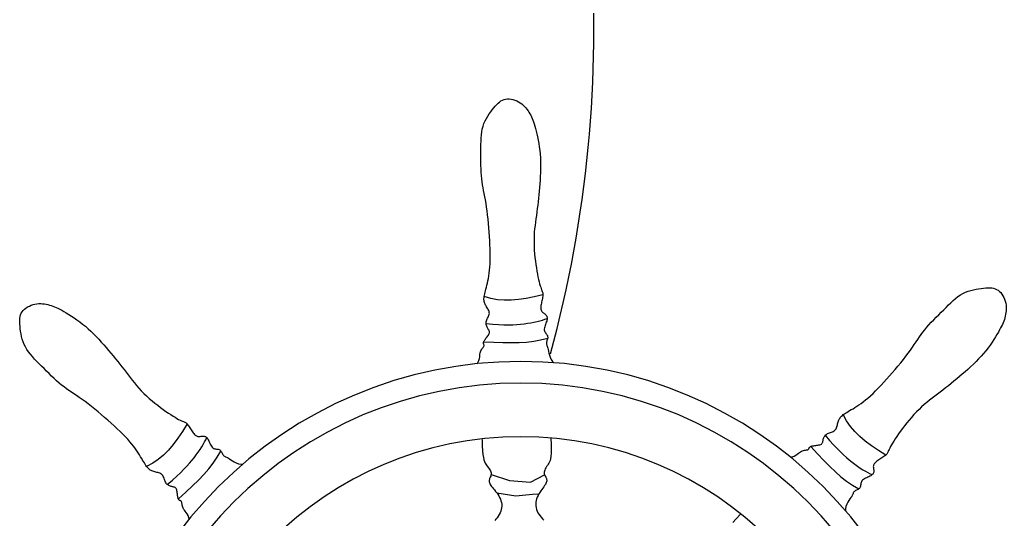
# Model space of a CAD drawing. Header units: millimetres. Extents: x -37 to 8970, y -2 to 4773.
# Drawn here: x 8467.1 to 8637.1, y 907.8 to 994 of the extents above; entities that cross this region are included whole.
import ezdxf

# ---------------------------------------------------------------- set-up
doc = ezdxf.new("R2010")
doc.units = ezdxf.units.MM

msp = doc.modelspace()

# ---------------------------------------------------------------- linework, layer by layer
at = {"color": 18, "true_color": 0x000000}
for p, q in [((8549.08, 979.04), (8549.32, 979.31)), ((8549.32, 979.31), (8549.56, 979.55)), ((8549.56, 979.55), (8549.81, 979.76)), ((8549.81, 979.76), (8550.05, 979.94)), ((8550.05, 979.94), (8550.31, 980.09)), ((8550.31, 980.09), (8550.58, 980.2)), ((8550.58, 980.2), (8550.86, 980.27)), ((8550.86, 980.27), (8551.16, 980.3)), ((8551.16, 980.3), (8551.47, 980.3)), ((8551.47, 980.3), (8551.79, 980.26)), ((8551.79, 980.26), (8552.12, 980.19)), ((8552.12, 980.19), (8552.44, 980.09)), ((8552.44, 980.09), (8552.76, 979.96)), ((8552.76, 979.96), (8553.07, 979.81)), ((8553.07, 979.81), (8553.36, 979.63)), ((8553.36, 979.63), (8553.63, 979.44)), ((8553.63, 979.44), (8553.89, 979.23)), ((8553.89, 979.23), (8554.12, 979)), ((8547.78, 977.34), (8548.04, 977.72)), ((8548.04, 977.72), (8548.3, 978.09)), ((8548.3, 978.09), (8548.56, 978.43)), ((8548.56, 978.43), (8548.82, 978.75)), ((8548.82, 978.75), (8549.08, 979.04)), ((8554.12, 979), (8554.33, 978.76)), ((8554.33, 978.76), (8554.53, 978.52)), ((8554.53, 978.52), (8554.72, 978.26)), ((8554.72, 978.26), (8554.88, 978)), ((8554.88, 978), (8555.04, 977.74)), ((8555.04, 977.74), (8555.18, 977.48)), ((8555.18, 977.48), (8555.31, 977.21)), ((8546.97, 975.59), (8547.13, 976.05)), ((8547.13, 976.05), (8547.32, 976.5)), ((8547.32, 976.5), (8547.54, 976.93)), ((8547.54, 976.93), (8547.78, 977.34)), ((8555.31, 977.21), (8555.43, 976.93)), ((8555.43, 976.93), (8555.54, 976.64)), ((8555.54, 976.64), (8555.65, 976.32)), ((8555.65, 976.32), (8555.76, 975.98)), ((8555.76, 975.98), (8555.87, 975.61)), ((8546.64, 973.54), (8546.68, 974.08)), ((8546.68, 974.08), (8546.75, 974.6)), ((8546.75, 974.6), (8546.84, 975.1)), ((8546.84, 975.1), (8546.97, 975.59)), ((8555.87, 975.61), (8555.99, 975.2)), ((8555.99, 975.2), (8556.11, 974.75)), ((8556.11, 974.75), (8556.23, 974.26)), ((8556.23, 974.26), (8556.34, 973.74)), ((8546.6, 971.85), (8546.61, 972.43)), ((8546.61, 972.43), (8546.62, 972.99)), ((8546.62, 972.99), (8546.64, 973.54)), ((8556.34, 973.74), (8556.46, 973.19)), ((8556.46, 973.19), (8556.56, 972.62)), ((8556.56, 972.62), (8556.66, 972.02)), ((8546.6, 971.26), (8546.6, 971.85)), ((8546.6, 970.66), (8546.6, 971.26)), ((8546.6, 970.05), (8546.6, 970.66)), ((8556.66, 972.02), (8556.74, 971.41)), ((8556.74, 971.41), (8556.8, 970.78)), ((8556.8, 970.78), (8556.84, 970.15)), ((8546.6, 969.44), (8546.6, 970.05)), ((8546.61, 968.84), (8546.6, 969.44)), ((8556.84, 970.15), (8556.87, 969.51)), ((8556.87, 969.51), (8556.87, 968.87)), ((8556.87, 968.87), (8556.87, 968.23)), ((8546.62, 968.24), (8546.61, 968.84)), ((8546.65, 967.65), (8546.62, 968.24)), ((8546.68, 967.08), (8546.65, 967.65)), ((8556.85, 967.58), (8556.82, 966.94)), ((8556.87, 968.23), (8556.85, 967.58)), ((8546.73, 966.53), (8546.68, 967.08)), ((8546.8, 966), (8546.73, 966.53)), ((8546.88, 965.49), (8546.8, 966)), ((8546.97, 964.98), (8546.88, 965.49)), ((8556.73, 965.66), (8556.68, 965.03)), ((8556.78, 966.29), (8556.73, 965.66)), ((8556.82, 966.94), (8556.78, 966.29)), ((8547.07, 964.48), (8546.97, 964.98)), ((8547.17, 963.96), (8547.07, 964.48)), ((8547.28, 963.43), (8547.17, 963.96)), ((8556.58, 963.78), (8556.51, 963.17)), ((8556.63, 964.4), (8556.58, 963.78)), ((8556.68, 965.03), (8556.63, 964.4)), ((8547.38, 962.87), (8547.28, 963.43)), ((8547.49, 962.28), (8547.38, 962.87)), ((8547.58, 961.65), (8547.49, 962.28)), ((8556.45, 962.57), (8556.38, 961.97)), ((8556.51, 963.17), (8556.45, 962.57)), ((8547.67, 960.98), (8547.58, 961.65)), ((8547.76, 960.28), (8547.67, 960.98)), ((8556.23, 960.8), (8556.15, 960.22)), ((8556.31, 961.38), (8556.23, 960.8)), ((8556.38, 961.97), (8556.31, 961.38)), ((8547.83, 959.56), (8547.76, 960.28)), ((8547.9, 958.82), (8547.83, 959.56)), ((8547.97, 958.07), (8547.9, 958.82)), ((8555.99, 959.07), (8555.92, 958.49)), ((8556.07, 959.64), (8555.99, 959.07)), ((8556.15, 960.22), (8556.07, 959.64)), ((8548.03, 957.32), (8547.97, 958.07)), ((8548.08, 956.58), (8548.03, 957.32)), ((8555.8, 957.32), (8555.77, 956.73)), ((8555.86, 957.91), (8555.8, 957.32)), ((8555.92, 958.49), (8555.86, 957.91)), ((8548.12, 955.85), (8548.08, 956.58)), ((8548.16, 955.13), (8548.12, 955.85)), ((8555.77, 956.73), (8555.75, 956.12)), ((8555.75, 956.12), (8555.75, 955.49)), ((8555.75, 955.49), (8555.77, 954.86)), ((8548.18, 954.43), (8548.16, 955.13)), ((8548.2, 953.75), (8548.18, 954.43)), ((8548.21, 953.09), (8548.2, 953.75)), ((8555.77, 954.86), (8555.8, 954.22)), ((8555.8, 954.22), (8555.85, 953.58)), ((8555.85, 953.58), (8555.91, 952.95)), ((8548.15, 951.29), (8548.18, 951.86)), ((8548.18, 951.86), (8548.2, 952.46)), ((8548.2, 952.46), (8548.21, 953.09)), ((8555.91, 952.95), (8555.99, 952.33)), ((8555.99, 952.33), (8556.07, 951.73)), ((8547.96, 949.77), (8548.04, 950.24)), ((8548.04, 950.24), (8548.1, 950.75)), ((8548.1, 950.75), (8548.15, 951.29)), ((8556.07, 951.73), (8556.15, 951.16)), ((8556.15, 951.16), (8556.25, 950.61)), ((8556.25, 950.61), (8556.34, 950.1)), ((8547.62, 948.16), (8547.71, 948.52)), ((8547.71, 948.52), (8547.8, 948.91)), ((8547.8, 948.91), (8547.88, 949.32)), ((8547.88, 949.32), (8547.96, 949.77)), ((8556.34, 950.1), (8556.43, 949.62)), ((8556.43, 949.62), (8556.53, 949.18)), ((8556.53, 949.18), (8556.63, 948.77)), ((8556.63, 948.77), (8556.72, 948.41)), ((8547.26, 946.69), (8547.31, 946.95)), ((8547.31, 946.95), (8547.38, 947.22)), ((8547.38, 947.22), (8547.46, 947.51)), ((8547.46, 947.51), (8547.54, 947.82)), ((8547.54, 947.82), (8547.62, 948.16)), ((8556.72, 948.41), (8556.81, 948.09)), ((8556.81, 948.09), (8556.9, 947.82)), ((8556.9, 947.82), (8556.98, 947.59)), ((8556.98, 947.59), (8557.05, 947.4)), ((8557.05, 947.4), (8557.12, 947.24)), ((8557.12, 947.24), (8557.18, 947.1)), ((8557.18, 947.1), (8557.22, 946.97)), ((8557.22, 946.97), (8557.26, 946.85)), ((8557.26, 946.85), (8557.28, 946.72)), ((8629.64, 946.74), (8630.09, 946.96)), ((8630.09, 946.96), (8630.54, 947.14)), ((8630.54, 947.14), (8631, 947.28)), ((8631, 947.28), (8631.46, 947.4)), ((8631.46, 947.4), (8631.91, 947.5)), ((8631.91, 947.5), (8632.35, 947.57)), ((8632.35, 947.57), (8632.78, 947.62)), ((8632.78, 947.62), (8633.19, 947.66)), ((8633.19, 947.66), (8633.58, 947.69)), ((8633.58, 947.69), (8633.94, 947.71)), ((8633.94, 947.71), (8634.28, 947.71)), ((8634.28, 947.71), (8634.6, 947.69)), ((8634.6, 947.69), (8634.91, 947.64)), ((8634.91, 947.64), (8635.19, 947.56)), ((8635.19, 947.56), (8635.45, 947.45)), ((8635.45, 947.45), (8635.7, 947.3)), ((8635.7, 947.3), (8635.94, 947.11)), ((8635.94, 947.11), (8636.16, 946.89)), ((8636.16, 946.89), (8636.36, 946.63)), ((8547.13, 945.85), (8547.14, 946.04)), ((8547.13, 945.67), (8547.13, 945.85)), ((8547.15, 945.51), (8547.13, 945.67)), ((8547.14, 946.04), (8547.17, 946.24)), ((8547.18, 945.35), (8547.15, 945.51)), ((8547.17, 946.24), (8547.21, 946.46)), ((8547.22, 945.19), (8547.18, 945.35)), ((8547.21, 946.46), (8547.26, 946.69)), ((8547.27, 945.04), (8547.22, 945.19)), ((8557.01, 945.05), (8556.97, 944.86)), ((8557.05, 945.25), (8557.01, 945.05)), ((8557.1, 945.46), (8557.05, 945.25)), ((8557.15, 945.67), (8557.1, 945.46)), ((8557.19, 945.87), (8557.15, 945.67)), ((8557.23, 946.07), (8557.19, 945.87)), ((8557.26, 946.26), (8557.23, 946.07)), ((8557.28, 946.43), (8557.26, 946.26)), ((8557.28, 946.72), (8557.29, 946.59)), ((8557.29, 946.59), (8557.28, 946.43)), ((8627.15, 944.76), (8627.56, 945.15)), ((8627.56, 945.15), (8627.97, 945.53)), ((8627.97, 945.53), (8628.37, 945.87)), ((8628.37, 945.87), (8628.79, 946.2)), ((8628.79, 946.2), (8629.21, 946.49)), ((8629.21, 946.49), (8629.64, 946.74)), ((8636.36, 946.63), (8636.54, 946.35)), ((8636.54, 946.35), (8636.7, 946.05)), ((8636.7, 946.05), (8636.83, 945.74)), ((8636.83, 945.74), (8636.94, 945.41)), ((8636.94, 945.41), (8637.02, 945.08)), ((8637.02, 945.08), (8637.08, 944.75)), ((8467.4, 943.34), (8467.55, 943.59)), ((8467.55, 943.59), (8467.74, 943.82)), ((8467.74, 943.82), (8467.96, 944.04)), ((8467.96, 944.04), (8468.22, 944.24)), ((8468.22, 944.24), (8468.5, 944.42)), ((8468.5, 944.42), (8468.8, 944.58)), ((8468.8, 944.58), (8469.12, 944.71)), ((8469.12, 944.71), (8469.44, 944.82)), ((8469.44, 944.82), (8469.77, 944.9)), ((8469.77, 944.9), (8470.1, 944.96)), ((8470.1, 944.96), (8470.43, 944.99)), ((8470.43, 944.99), (8470.75, 945)), ((8470.75, 945), (8471.07, 944.98)), ((8471.07, 944.98), (8471.39, 944.95)), ((8471.39, 944.95), (8471.7, 944.89)), ((8471.7, 944.89), (8472, 944.83)), ((8472, 944.83), (8472.29, 944.75)), ((8472.29, 944.75), (8472.58, 944.67)), ((8472.58, 944.67), (8472.86, 944.57)), ((8472.86, 944.57), (8473.14, 944.46)), ((8473.14, 944.46), (8473.43, 944.33)), ((8473.43, 944.33), (8473.73, 944.19)), ((8473.73, 944.19), (8474.05, 944.02)), ((8474.05, 944.02), (8474.39, 943.84)), ((8474.39, 943.84), (8474.76, 943.63)), ((8474.76, 943.63), (8475.16, 943.39)), ((8475.16, 943.39), (8475.59, 943.13)), ((8547.34, 944.89), (8547.27, 945.04)), ((8547.41, 944.74), (8547.34, 944.89)), ((8547.5, 944.59), (8547.41, 944.74)), ((8547.59, 944.44), (8547.5, 944.59)), ((8547.69, 944.28), (8547.59, 944.44)), ((8547.78, 944.12), (8547.69, 944.28)), ((8547.87, 943.96), (8547.78, 944.12)), ((8547.95, 943.8), (8547.87, 943.96)), ((8548.01, 943.63), (8547.95, 943.8)), ((8548.04, 943.47), (8548.01, 943.63)), ((8548.06, 943.31), (8548.04, 943.47)), ((8556.92, 944.49), (8556.9, 944.32)), ((8556.9, 944.32), (8556.91, 944.17)), ((8556.91, 944.17), (8556.92, 944.02)), ((8556.94, 944.67), (8556.92, 944.49)), ((8556.92, 944.02), (8556.96, 943.89)), ((8556.97, 944.86), (8556.94, 944.67)), ((8556.96, 943.89), (8557.01, 943.76)), ((8557.01, 943.76), (8557.08, 943.66)), ((8557.08, 943.66), (8557.17, 943.56)), ((8557.17, 943.56), (8557.27, 943.47)), ((8557.27, 943.47), (8557.38, 943.38)), ((8557.38, 943.38), (8557.49, 943.3)), ((8625.47, 943.09), (8625.9, 943.51)), ((8625.9, 943.51), (8626.33, 943.94)), ((8626.33, 943.94), (8626.74, 944.35)), ((8626.74, 944.35), (8627.15, 944.76)), ((8637.06, 943.46), (8637.01, 943.15)), ((8637.1, 943.78), (8637.06, 943.46)), ((8637.08, 944.75), (8637.11, 944.42)), ((8637.11, 944.1), (8637.1, 943.78)), ((8637.11, 944.42), (8637.11, 944.1)), ((8467.14, 942.16), (8467.16, 942.48)), ((8467.14, 941.82), (8467.14, 942.16)), ((8467.16, 941.46), (8467.14, 941.82)), ((8467.16, 942.48), (8467.21, 942.79)), ((8467.21, 942.79), (8467.29, 943.07)), ((8467.29, 943.07), (8467.4, 943.34)), ((8475.59, 943.13), (8476.05, 942.85)), ((8476.05, 942.85), (8476.51, 942.54)), ((8476.51, 942.54), (8477, 942.21)), ((8477, 942.21), (8477.48, 941.85)), ((8477.48, 941.85), (8477.97, 941.48)), ((8547.5, 941.7), (8547.52, 941.86)), ((8547.5, 941.54), (8547.5, 941.7)), ((8547.52, 941.86), (8547.55, 942.02)), ((8547.55, 942.02), (8547.61, 942.19)), ((8547.61, 942.19), (8547.68, 942.35)), ((8547.68, 942.35), (8547.76, 942.51)), ((8547.76, 942.51), (8547.85, 942.67)), ((8547.85, 942.67), (8547.92, 942.83)), ((8547.92, 942.83), (8547.99, 942.99)), ((8547.99, 942.99), (8548.03, 943.15)), ((8548.03, 943.15), (8548.06, 943.31)), ((8557.49, 943.3), (8557.6, 943.21)), ((8557.6, 943.21), (8557.7, 943.13)), ((8557.7, 943.13), (8557.79, 943.04)), ((8557.79, 943.04), (8557.87, 942.94)), ((8557.87, 941.79), (8557.8, 941.6)), ((8557.87, 942.94), (8557.93, 942.83)), ((8557.93, 941.98), (8557.87, 941.79)), ((8557.93, 942.83), (8557.97, 942.72)), ((8557.98, 942.15), (8557.93, 941.98)), ((8557.97, 942.72), (8558, 942.59)), ((8558, 942.31), (8557.98, 942.15)), ((8558, 942.59), (8558.01, 942.45)), ((8558.01, 942.45), (8558, 942.31)), ((8623.8, 941.36), (8624.2, 941.79)), ((8624.2, 941.79), (8624.62, 942.22)), ((8624.62, 942.22), (8625.04, 942.65)), ((8625.04, 942.65), (8625.47, 943.09)), ((8636.58, 941.71), (8636.45, 941.42)), ((8636.69, 941.99), (8636.58, 941.71)), ((8636.79, 942.27), (8636.69, 941.99)), ((8636.87, 942.56), (8636.79, 942.27)), ((8636.95, 942.85), (8636.87, 942.56)), ((8637.01, 943.15), (8636.95, 942.85)), ((8467.19, 941.07), (8467.16, 941.46)), ((8467.23, 940.66), (8467.19, 941.07)), ((8467.28, 940.23), (8467.23, 940.66)), ((8467.36, 939.79), (8467.28, 940.23)), ((8477.97, 941.48), (8478.46, 941.08)), ((8478.46, 941.08), (8478.94, 940.66)), ((8478.94, 940.66), (8479.4, 940.23)), ((8479.4, 940.23), (8479.86, 939.78)), ((8547.52, 941.38), (8547.5, 941.54)), ((8547.55, 941.23), (8547.52, 941.38)), ((8547.6, 941.08), (8547.55, 941.23)), ((8547.66, 940.95), (8547.6, 941.08)), ((8547.72, 940.82), (8547.66, 940.95)), ((8547.79, 940.71), (8547.72, 940.82)), ((8547.86, 940.6), (8547.79, 940.71)), ((8547.93, 940.5), (8547.86, 940.6)), ((8548, 940.4), (8547.93, 940.5)), ((8548.05, 940.31), (8548, 940.4)), ((8548.04, 939.86), (8548.08, 939.98)), ((8548.08, 940.2), (8548.05, 940.31)), ((8548.1, 940.1), (8548.08, 940.2)), ((8548.08, 939.98), (8548.1, 940.1)), ((8557.54, 940.8), (8557.51, 940.61)), ((8557.51, 940.61), (8557.51, 940.44)), ((8557.51, 940.44), (8557.55, 940.28)), ((8557.59, 941), (8557.54, 940.8)), ((8557.55, 940.28), (8557.62, 940.13)), ((8557.65, 941.2), (8557.59, 941)), ((8557.62, 940.13), (8557.7, 939.99)), ((8557.72, 941.4), (8557.65, 941.2)), ((8557.7, 939.99), (8557.8, 939.86)), ((8557.8, 941.6), (8557.72, 941.4)), ((8622.44, 939.66), (8622.74, 940.08)), ((8622.74, 940.08), (8623.07, 940.5)), ((8623.07, 940.5), (8623.42, 940.93)), ((8623.42, 940.93), (8623.8, 941.36)), ((8635.75, 940.09), (8635.51, 939.69)), ((8635.96, 940.46), (8635.75, 940.09)), ((8636.14, 940.8), (8635.96, 940.46)), ((8636.31, 941.12), (8636.14, 940.8)), ((8636.45, 941.42), (8636.31, 941.12)), ((8467.45, 939.34), (8467.36, 939.79)), ((8467.57, 938.88), (8467.45, 939.34)), ((8467.71, 938.42), (8467.57, 938.88)), ((8467.89, 937.97), (8467.71, 938.42)), ((8479.86, 939.78), (8480.32, 939.32)), ((8480.32, 939.32), (8480.76, 938.85)), ((8480.76, 938.85), (8481.19, 938.37)), ((8481.19, 938.37), (8481.62, 937.89)), ((8547.03, 938.22), (8547.04, 938.29)), ((8547.04, 938.29), (8547.07, 938.37)), ((8547.07, 938.37), (8547.1, 938.45)), ((8547.1, 938.45), (8547.15, 938.55)), ((8547.15, 938.55), (8547.21, 938.65)), ((8547.21, 938.65), (8547.29, 938.76)), ((8547.29, 938.76), (8547.37, 938.88)), ((8547.37, 938.88), (8547.47, 939.01)), ((8547.47, 939.01), (8547.58, 939.15)), ((8547.58, 939.15), (8547.69, 939.29)), ((8547.69, 939.29), (8547.8, 939.44)), ((8547.8, 939.44), (8547.9, 939.58)), ((8547.9, 939.58), (8547.98, 939.72)), ((8547.98, 939.72), (8548.04, 939.86)), ((8557.8, 939.86), (8557.89, 939.74)), ((8557.9, 938.35), (8557.88, 938.23)), ((8557.89, 939.74), (8557.98, 939.61)), ((8557.94, 938.49), (8557.9, 938.35)), ((8557.98, 938.62), (8557.94, 938.49)), ((8557.98, 939.61), (8558.05, 939.48)), ((8558.03, 938.77), (8557.98, 938.62)), ((8558.08, 938.92), (8558.03, 938.77)), ((8558.05, 939.48), (8558.1, 939.35)), ((8558.11, 939.06), (8558.08, 938.92)), ((8558.1, 939.35), (8558.12, 939.21)), ((8558.12, 939.21), (8558.11, 939.06)), ((8621.27, 937.93), (8621.57, 938.38)), ((8621.57, 938.38), (8621.86, 938.82)), ((8621.86, 938.82), (8622.14, 939.24)), ((8622.14, 939.24), (8622.44, 939.66)), ((8634.66, 938.34), (8634.33, 937.85)), ((8634.97, 938.81), (8634.66, 938.34)), ((8635.25, 939.26), (8634.97, 938.81)), ((8635.51, 939.69), (8635.25, 939.26)), ((8468.11, 937.52), (8467.89, 937.97)), ((8468.36, 937.09), (8468.11, 937.52)), ((8468.65, 936.67), (8468.36, 937.09)), ((8468.98, 936.26), (8468.65, 936.67)), ((8481.62, 937.89), (8482.04, 937.41)), ((8482.04, 937.41), (8482.45, 936.93)), ((8482.45, 936.93), (8482.85, 936.45)), ((8546.46, 936.5), (8546.51, 936.69)), ((8546.51, 936.69), (8546.59, 936.87)), ((8546.59, 936.87), (8546.68, 937.03)), ((8546.68, 937.03), (8546.78, 937.18)), ((8546.78, 937.18), (8546.87, 937.31)), ((8546.87, 937.31), (8546.97, 937.43)), ((8546.97, 937.43), (8547.05, 937.54)), ((8547.04, 938.15), (8547.03, 938.22)), ((8547.05, 938.09), (8547.04, 938.15)), ((8547.08, 938.04), (8547.05, 938.09)), ((8547.05, 937.54), (8547.11, 937.64)), ((8547.11, 937.98), (8547.08, 938.04)), ((8547.13, 937.92), (8547.11, 937.98)), ((8547.11, 937.64), (8547.14, 937.72)), ((8547.15, 937.86), (8547.13, 937.92)), ((8547.14, 937.72), (8547.15, 937.79)), ((8547.15, 937.79), (8547.15, 937.86)), ((8557.88, 938.23), (8557.88, 938.12)), ((8557.88, 938.12), (8557.9, 938.02)), ((8557.9, 938.02), (8557.94, 937.91)), ((8557.94, 937.91), (8557.98, 937.79)), ((8557.98, 937.79), (8558.04, 937.66)), ((8558.04, 937.66), (8558.1, 937.5)), ((8558.1, 937.5), (8558.15, 937.3)), ((8558.15, 937.3), (8558.21, 937.07)), ((8558.21, 937.07), (8558.26, 936.78)), ((8558.26, 936.78), (8558.31, 936.46)), ((8620.22, 936.45), (8620.6, 936.96)), ((8620.6, 936.96), (8620.95, 937.46)), ((8620.95, 937.46), (8621.27, 937.93)), ((8633.6, 936.88), (8633.2, 936.39)), ((8633.97, 937.37), (8633.6, 936.88)), ((8634.33, 937.85), (8633.97, 937.37)), ((8469.33, 935.85), (8468.98, 936.26)), ((8469.7, 935.44), (8469.33, 935.85)), ((8470.09, 935.03), (8469.7, 935.44)), ((8470.5, 934.62), (8470.09, 935.03)), ((8482.85, 936.45), (8483.25, 935.97)), ((8483.25, 935.97), (8483.64, 935.5)), ((8483.64, 935.5), (8484.02, 935.02)), ((8484.02, 935.02), (8484.39, 934.55)), ((8546.07, 934.84), (8546.24, 935.2)), ((8546.24, 935.2), (8546.34, 935.51)), ((8546.34, 935.51), (8546.39, 935.8)), ((8546.39, 935.8), (8546.41, 936.06)), ((8546.41, 936.06), (8546.43, 936.29)), ((8546.43, 936.29), (8546.46, 936.5)), ((8558.31, 936.46), (8558.39, 936.11)), ((8558.39, 936.11), (8558.51, 935.75)), ((8558.51, 935.75), (8558.69, 935.37)), ((8558.69, 935.37), (8558.94, 935.01)), ((8558.94, 935.01), (8559.14, 934.79)), ((8618.92, 934.79), (8619.38, 935.36)), ((8619.38, 935.36), (8619.81, 935.91)), ((8619.81, 935.91), (8620.22, 936.45)), ((8631.9, 934.99), (8631.44, 934.54)), ((8632.35, 935.45), (8631.9, 934.99)), ((8632.78, 935.91), (8632.35, 935.45)), ((8633.2, 936.39), (8632.78, 935.91)), ((8470.91, 934.21), (8470.5, 934.62)), ((8471.34, 933.78), (8470.91, 934.21)), ((8471.76, 933.35), (8471.34, 933.78)), ((8472.2, 932.92), (8471.76, 933.35)), ((8484.39, 934.55), (8484.76, 934.08)), ((8484.76, 934.08), (8485.12, 933.62)), ((8485.12, 933.62), (8485.47, 933.15)), ((8545.94, 934.62), (8546.07, 934.84)), ((8617.48, 933.08), (8617.97, 933.65)), ((8617.97, 933.65), (8618.45, 934.22)), ((8618.45, 934.22), (8618.92, 934.79)), ((8630.01, 933.23), (8629.53, 932.81)), ((8630.49, 933.66), (8630.01, 933.23)), ((8630.97, 934.09), (8630.49, 933.66)), ((8631.44, 934.54), (8630.97, 934.09)), ((8472.63, 932.5), (8472.2, 932.92)), ((8473.06, 932.08), (8472.63, 932.5)), ((8473.49, 931.68), (8473.06, 932.08)), ((8473.92, 931.3), (8473.49, 931.68)), ((8485.47, 933.15), (8485.82, 932.69)), ((8485.82, 932.69), (8486.17, 932.23)), ((8486.17, 932.23), (8486.53, 931.77)), ((8486.53, 931.77), (8486.89, 931.31)), ((8616.02, 931.43), (8616.5, 931.97)), ((8616.5, 931.97), (8616.99, 932.52)), ((8616.99, 932.52), (8617.48, 933.08)), ((8628.09, 931.6), (8627.62, 931.21)), ((8628.57, 932), (8628.09, 931.6)), ((8629.05, 932.4), (8628.57, 932)), ((8629.53, 932.81), (8629.05, 932.4)), ((8474.35, 930.95), (8473.92, 931.3)), ((8474.77, 930.62), (8474.35, 930.95)), ((8475.19, 930.32), (8474.77, 930.62)), ((8475.61, 930.03), (8475.19, 930.32)), ((8476.04, 929.74), (8475.61, 930.03)), ((8486.89, 931.31), (8487.27, 930.86)), ((8487.27, 930.86), (8487.67, 930.41)), ((8487.67, 930.41), (8488.09, 929.96)), ((8488.09, 929.96), (8488.53, 929.52)), ((8614.16, 929.51), (8614.61, 929.96)), ((8614.61, 929.96), (8615.07, 930.43)), ((8615.07, 930.43), (8615.54, 930.92)), ((8615.54, 930.92), (8616.02, 931.43)), ((8626.2, 930.09), (8625.74, 929.73)), ((8626.67, 930.46), (8626.2, 930.09)), ((8627.14, 930.83), (8626.67, 930.46)), ((8627.62, 931.21), (8627.14, 930.83)), ((8476.47, 929.45), (8476.04, 929.74)), ((8476.92, 929.15), (8476.47, 929.45)), ((8477.39, 928.83), (8476.92, 929.15)), ((8477.89, 928.48), (8477.39, 928.83)), ((8478.4, 928.1), (8477.89, 928.48)), ((8478.94, 927.69), (8478.4, 928.1)), ((8488.53, 929.52), (8488.99, 929.08)), ((8488.99, 929.08), (8489.47, 928.66)), ((8489.47, 928.66), (8489.95, 928.24)), ((8489.95, 928.24), (8490.44, 927.84)), ((8612.09, 927.78), (8612.48, 928.06)), ((8612.48, 928.06), (8612.88, 928.38)), ((8612.88, 928.38), (8613.29, 928.72)), ((8613.29, 928.72), (8613.72, 929.1)), ((8613.72, 929.1), (8614.16, 929.51)), ((8623.89, 928.32), (8623.43, 927.96)), ((8624.34, 928.68), (8623.89, 928.32)), ((8624.81, 929.03), (8624.34, 928.68)), ((8625.27, 929.38), (8624.81, 929.03)), ((8625.74, 929.73), (8625.27, 929.38)), ((8479.49, 927.26), (8478.94, 927.69)), ((8480.06, 926.8), (8479.49, 927.26)), ((8480.63, 926.33), (8480.06, 926.8)), ((8490.44, 927.84), (8490.93, 927.46)), ((8490.93, 927.46), (8491.41, 927.09)), ((8491.41, 927.09), (8491.88, 926.74)), ((8491.88, 926.74), (8492.33, 926.42)), ((8492.33, 926.42), (8492.76, 926.13)), ((8609.64, 926.24), (8609.87, 926.39)), ((8609.87, 926.39), (8610.13, 926.54)), ((8610.13, 926.54), (8610.41, 926.71)), ((8610.41, 926.71), (8610.71, 926.88)), ((8610.71, 926.88), (8611.03, 927.08)), ((8611.03, 927.08), (8611.37, 927.29)), ((8611.37, 927.29), (8611.72, 927.52)), ((8611.72, 927.52), (8612.09, 927.78)), ((8622.08, 926.76), (8621.64, 926.32)), ((8622.53, 927.18), (8622.08, 926.76)), ((8622.98, 927.58), (8622.53, 927.18)), ((8623.43, 927.96), (8622.98, 927.58)), ((8481.2, 925.85), (8480.63, 926.33)), ((8481.77, 925.36), (8481.2, 925.85)), ((8482.33, 924.87), (8481.77, 925.36)), ((8482.88, 924.38), (8482.33, 924.87)), ((8492.76, 926.13), (8493.17, 925.86)), ((8493.17, 925.86), (8493.55, 925.61)), ((8493.55, 925.61), (8493.9, 925.39)), ((8493.9, 925.39), (8494.22, 925.2)), ((8494.22, 925.2), (8494.51, 925.04)), ((8494.51, 925.04), (8494.77, 924.91)), ((8494.77, 924.91), (8494.99, 924.8)), ((8494.99, 924.8), (8495.17, 924.72)), ((8495.17, 924.72), (8495.34, 924.65)), ((8495.34, 924.65), (8495.47, 924.6)), ((8608.15, 924.62), (8608.2, 924.78)), ((8608.2, 924.78), (8608.26, 924.93)), ((8608.26, 924.93), (8608.33, 925.07)), ((8608.33, 925.07), (8608.41, 925.21)), ((8608.41, 925.21), (8608.5, 925.34)), ((8608.5, 925.34), (8608.61, 925.47)), ((8608.61, 925.47), (8608.73, 925.6)), ((8608.73, 925.6), (8608.88, 925.72)), ((8608.88, 925.72), (8609.04, 925.85)), ((8609.04, 925.85), (8609.22, 925.98)), ((8609.22, 925.98), (8609.42, 926.11)), ((8609.42, 926.11), (8609.64, 926.24)), ((8620.36, 924.9), (8619.96, 924.41)), ((8620.78, 925.38), (8620.36, 924.9)), ((8621.2, 925.86), (8620.78, 925.38)), ((8621.64, 926.32), (8621.2, 925.86)), ((8483.42, 923.9), (8482.88, 924.38)), ((8483.93, 923.42), (8483.42, 923.9)), ((8484.42, 922.96), (8483.93, 923.42)), ((8484.89, 922.49), (8484.42, 922.96)), ((8495.47, 924.6), (8495.6, 924.54)), ((8495.6, 924.54), (8495.71, 924.48)), ((8495.71, 924.48), (8495.81, 924.41)), ((8495.81, 924.41), (8495.91, 924.32)), ((8495.91, 924.32), (8496.02, 924.2)), ((8496.02, 924.2), (8496.13, 924.06)), ((8496.13, 924.06), (8496.24, 923.91)), ((8496.24, 923.91), (8496.35, 923.74)), ((8496.35, 923.74), (8496.46, 923.56)), ((8496.46, 923.56), (8496.58, 923.38)), ((8496.58, 923.38), (8496.69, 923.21)), ((8496.69, 923.21), (8496.8, 923.03)), ((8496.8, 923.03), (8496.91, 922.87)), ((8607.15, 922.9), (8607.31, 922.97)), ((8607.31, 922.97), (8607.46, 923.05)), ((8607.46, 923.05), (8607.59, 923.15)), ((8607.59, 923.15), (8607.7, 923.27)), ((8607.7, 923.27), (8607.78, 923.41)), ((8607.78, 923.41), (8607.86, 923.57)), ((8607.86, 923.57), (8607.92, 923.74)), ((8607.92, 923.74), (8607.97, 923.92)), ((8607.97, 923.92), (8608.02, 924.1)), ((8608.02, 924.1), (8608.06, 924.28)), ((8608.06, 924.28), (8608.1, 924.45)), ((8608.1, 924.45), (8608.15, 924.62)), ((8618.86, 922.97), (8618.54, 922.52)), ((8619.21, 923.44), (8618.86, 922.97)), ((8619.57, 923.92), (8619.21, 923.44)), ((8619.96, 924.41), (8619.57, 923.92)), ((8485.34, 922.04), (8484.89, 922.49)), ((8485.75, 921.6), (8485.34, 922.04)), ((8486.13, 921.18), (8485.75, 921.6)), ((8496.91, 922.87), (8497.02, 922.71)), ((8497.02, 922.71), (8497.13, 922.57)), ((8497.13, 922.57), (8497.24, 922.44)), ((8497.24, 922.44), (8497.36, 922.33)), ((8497.36, 922.33), (8497.47, 922.24)), ((8497.47, 922.24), (8497.59, 922.17)), ((8497.59, 922.17), (8497.71, 922.12)), ((8497.71, 922.12), (8497.84, 922.1)), ((8497.84, 922.1), (8497.97, 922.09)), ((8497.97, 922.09), (8498.11, 922.1)), ((8498.11, 922.1), (8498.25, 922.11)), ((8498.25, 922.11), (8498.38, 922.13)), ((8498.38, 922.13), (8498.52, 922.15)), ((8498.52, 922.15), (8498.65, 922.16)), ((8498.65, 922.16), (8498.78, 922.16)), ((8498.78, 922.16), (8498.9, 922.15)), ((8498.9, 922.15), (8499.02, 922.11)), ((8499.02, 922.11), (8499.13, 922.06)), ((8499.13, 922.06), (8499.24, 921.99)), ((8499.24, 921.99), (8499.35, 921.9)), ((8499.35, 921.9), (8499.44, 921.79)), ((8499.44, 921.79), (8499.54, 921.66)), ((8499.54, 921.66), (8499.63, 921.51)), ((8499.63, 921.51), (8499.72, 921.34)), ((8499.72, 921.34), (8499.8, 921.15)), ((8605.52, 921.25), (8605.54, 921.37)), ((8605.54, 921.37), (8605.56, 921.49)), ((8605.56, 921.49), (8605.59, 921.63)), ((8605.59, 921.63), (8605.64, 921.76)), ((8605.64, 921.76), (8605.69, 921.9)), ((8605.69, 921.9), (8605.76, 922.03)), ((8605.76, 922.03), (8605.85, 922.16)), ((8605.85, 922.16), (8605.94, 922.29)), ((8605.94, 922.29), (8606.06, 922.4)), ((8606.06, 922.4), (8606.18, 922.5)), ((8606.18, 922.5), (8606.32, 922.59)), ((8606.32, 922.59), (8606.48, 922.67)), ((8606.48, 922.67), (8606.64, 922.73)), ((8606.64, 922.73), (8606.81, 922.79)), ((8606.81, 922.79), (8606.99, 922.84)), ((8606.99, 922.84), (8607.15, 922.9)), ((8617.73, 921.3), (8617.51, 920.95)), ((8617.97, 921.68), (8617.73, 921.3)), ((8618.25, 922.09), (8617.97, 921.68)), ((8618.54, 922.52), (8618.25, 922.09)), ((8486.48, 920.76), (8486.13, 921.18)), ((8486.79, 920.36), (8486.48, 920.76)), ((8487.07, 919.97), (8486.79, 920.36)), ((8487.33, 919.6), (8487.07, 919.97)), ((8487.56, 919.25), (8487.33, 919.6)), ((8499.8, 921.15), (8499.89, 920.96)), ((8499.89, 920.96), (8499.98, 920.76)), ((8499.98, 920.76), (8500.08, 920.57)), ((8500.08, 920.57), (8500.18, 920.4)), ((8500.18, 920.4), (8500.29, 920.25)), ((8500.29, 920.25), (8500.42, 920.13)), ((8500.42, 920.13), (8500.56, 920.04)), ((8500.56, 920.04), (8500.71, 919.98)), ((8500.71, 919.98), (8500.87, 919.95)), ((8500.87, 919.95), (8501.03, 919.92)), ((8501.03, 919.92), (8501.19, 919.9)), ((8501.19, 919.9), (8501.34, 919.87)), ((8501.34, 919.87), (8501.48, 919.83)), ((8501.48, 919.83), (8501.61, 919.77)), ((8501.61, 919.77), (8501.72, 919.69)), ((8501.72, 919.69), (8501.81, 919.58)), ((8501.81, 919.58), (8501.89, 919.45)), ((8601.64, 919.46), (8601.82, 919.56)), ((8601.82, 919.56), (8602, 919.63)), ((8602, 919.63), (8602.18, 919.68)), ((8602.18, 919.68), (8602.35, 919.72)), ((8602.35, 919.72), (8602.51, 919.74)), ((8602.51, 919.74), (8602.67, 919.76)), ((8602.67, 919.76), (8602.8, 919.78)), ((8602.8, 919.78), (8602.91, 919.81)), ((8602.91, 919.81), (8602.99, 919.84)), ((8602.99, 919.84), (8603.05, 919.89)), ((8603.05, 919.89), (8603.09, 919.94)), ((8603.09, 919.94), (8603.12, 919.99)), ((8603.12, 919.99), (8603.15, 920.05)), ((8603.15, 920.05), (8603.17, 920.11)), ((8603.17, 920.11), (8603.19, 920.17)), ((8603.19, 920.17), (8603.22, 920.22)), ((8603.22, 920.22), (8603.27, 920.27)), ((8603.27, 920.27), (8603.32, 920.32)), ((8603.32, 920.32), (8603.39, 920.35)), ((8603.39, 920.35), (8603.48, 920.39)), ((8603.48, 920.39), (8603.58, 920.42)), ((8603.58, 920.42), (8603.7, 920.45)), ((8603.7, 920.45), (8603.83, 920.48)), ((8603.83, 920.48), (8603.97, 920.5)), ((8603.97, 920.5), (8604.14, 920.52)), ((8604.14, 920.52), (8604.31, 920.54)), ((8604.31, 920.54), (8604.49, 920.57)), ((8604.49, 920.57), (8604.67, 920.59)), ((8604.67, 920.59), (8604.84, 920.63)), ((8604.84, 920.63), (8605, 920.67)), ((8605, 920.67), (8605.14, 920.71)), ((8605.14, 920.71), (8605.26, 920.78)), ((8605.26, 920.78), (8605.35, 920.85)), ((8605.35, 920.85), (8605.41, 920.93)), ((8605.41, 920.93), (8605.46, 921.03)), ((8605.46, 921.03), (8605.49, 921.13)), ((8605.49, 921.13), (8605.52, 921.25)), ((8616.84, 919.68), (8616.77, 919.52)), ((8616.92, 919.86), (8616.84, 919.68)), ((8617.03, 920.08), (8616.92, 919.86)), ((8617.16, 920.34), (8617.03, 920.08)), ((8617.32, 920.63), (8617.16, 920.34)), ((8617.51, 920.95), (8617.32, 920.63)), ((8487.77, 918.91), (8487.56, 919.25)), ((8487.97, 918.59), (8487.77, 918.91)), ((8488.15, 918.29), (8487.97, 918.59)), ((8488.31, 918.01), (8488.15, 918.29)), ((8488.46, 917.76), (8488.31, 918.01)), ((8501.89, 919.45), (8501.97, 919.31)), ((8501.97, 919.31), (8502.04, 919.18)), ((8502.04, 919.18), (8502.1, 919.05)), ((8502.1, 919.05), (8502.17, 918.93)), ((8502.17, 918.93), (8502.24, 918.83)), ((8502.24, 918.83), (8502.32, 918.75)), ((8502.32, 918.75), (8502.41, 918.69)), ((8502.41, 918.69), (8502.51, 918.64)), ((8502.51, 918.64), (8502.62, 918.59)), ((8502.62, 918.59), (8502.76, 918.53)), ((8502.76, 918.53), (8502.91, 918.46)), ((8502.91, 918.46), (8503.09, 918.36)), ((8503.09, 918.36), (8503.3, 918.23)), ((8503.3, 918.23), (8503.53, 918.07)), ((8503.53, 918.07), (8503.8, 917.88)), ((8503.8, 917.88), (8504.1, 917.69)), ((8599.95, 918.5), (8600.2, 918.56)), ((8600.2, 918.56), (8600.57, 918.7)), ((8600.57, 918.7), (8600.86, 918.85)), ((8600.86, 918.85), (8601.1, 919.02)), ((8601.1, 919.02), (8601.3, 919.18)), ((8601.3, 919.18), (8601.48, 919.33)), ((8601.48, 919.33), (8601.64, 919.46)), ((8614.99, 917.94), (8614.83, 917.83)), ((8615.15, 918.05), (8614.99, 917.94)), ((8615.32, 918.16), (8615.15, 918.05)), ((8615.5, 918.27), (8615.32, 918.16)), ((8615.68, 918.39), (8615.5, 918.27)), ((8615.86, 918.5), (8615.68, 918.39)), ((8616.03, 918.61), (8615.86, 918.5)), ((8616.18, 918.72), (8616.03, 918.61)), ((8616.32, 918.83), (8616.18, 918.72)), ((8616.43, 918.94), (8616.32, 918.83)), ((8616.53, 919.04), (8616.43, 918.94)), ((8616.6, 919.14), (8616.53, 919.04)), ((8616.66, 919.25), (8616.6, 919.14)), ((8616.72, 919.38), (8616.66, 919.25)), ((8616.77, 919.52), (8616.72, 919.38)), ((8488.61, 917.52), (8488.46, 917.76)), ((8488.74, 917.3), (8488.61, 917.52)), ((8488.87, 917.1), (8488.74, 917.3)), ((8489, 916.92), (8488.87, 917.1)), ((8489.13, 916.76), (8489, 916.92)), ((8489.25, 916.61), (8489.13, 916.76)), ((8489.38, 916.49), (8489.25, 916.61)), ((8489.51, 916.38), (8489.38, 916.49)), ((8489.64, 916.29), (8489.51, 916.38)), ((8489.78, 916.21), (8489.64, 916.29)), ((8489.92, 916.14), (8489.78, 916.21)), ((8504.1, 917.69), (8504.44, 917.52)), ((8504.44, 917.52), (8504.83, 917.38)), ((8504.83, 917.38), (8505.27, 917.29)), ((8505.27, 917.29), (8505.56, 917.29)), ((8614.22, 917.01), (8614.21, 916.88)), ((8614.21, 916.88), (8614.22, 916.74)), ((8614.24, 917.14), (8614.22, 917.01)), ((8614.22, 916.74), (8614.23, 916.6)), ((8614.23, 916.6), (8614.25, 916.47)), ((8614.29, 917.26), (8614.24, 917.14)), ((8614.25, 916.47), (8614.27, 916.33)), ((8614.27, 916.33), (8614.28, 916.2)), ((8614.28, 916.2), (8614.28, 916.07)), ((8614.36, 917.38), (8614.29, 917.26)), ((8614.45, 917.5), (8614.36, 917.38)), ((8614.56, 917.61), (8614.45, 917.5)), ((8614.69, 917.72), (8614.56, 917.61)), ((8614.83, 917.83), (8614.69, 917.72)), ((8490.08, 916.08), (8489.92, 916.14)), ((8490.23, 916.03), (8490.08, 916.08)), ((8490.4, 915.98), (8490.23, 916.03)), ((8490.57, 915.94), (8490.4, 915.98)), ((8490.75, 915.9), (8490.57, 915.94)), ((8490.93, 915.85), (8490.75, 915.9)), ((8491.11, 915.8), (8490.93, 915.85)), ((8491.28, 915.74), (8491.11, 915.8)), ((8491.44, 915.67), (8491.28, 915.74)), ((8491.58, 915.58), (8491.44, 915.67)), ((8491.7, 915.47), (8491.58, 915.58)), ((8491.8, 915.34), (8491.7, 915.47)), ((8491.88, 915.19), (8491.8, 915.34)), ((8491.95, 915.03), (8491.88, 915.19)), ((8492.01, 914.87), (8491.95, 915.03)), ((8492.06, 914.69), (8492.01, 914.87)), ((8492.12, 914.52), (8492.06, 914.69)), ((8492.18, 914.36), (8492.12, 914.52)), ((8548.37, 915.51), (8551.53, 914.49)), ((8551.53, 914.49), (8555.17, 914.2)), ((8555.17, 914.2), (8557.54, 915.49)), ((8612.37, 914.56), (8612.25, 914.43)), ((8612.52, 914.67), (8612.37, 914.56)), ((8612.69, 914.77), (8612.52, 914.67)), ((8612.88, 914.87), (8612.69, 914.77)), ((8613.07, 914.96), (8612.88, 914.87)), ((8613.27, 915.05), (8613.07, 914.96)), ((8613.46, 915.13), (8613.27, 915.05)), ((8613.63, 915.22), (8613.46, 915.13)), ((8613.78, 915.31), (8613.63, 915.22)), ((8613.91, 915.41), (8613.78, 915.31)), ((8614.02, 915.51), (8613.91, 915.41)), ((8614.11, 915.61), (8614.02, 915.51)), ((8614.18, 915.72), (8614.11, 915.61)), ((8614.23, 915.83), (8614.18, 915.72)), ((8614.27, 915.95), (8614.23, 915.83)), ((8614.28, 916.07), (8614.27, 915.95)), ((8492.26, 914.2), (8492.18, 914.36)), ((8492.35, 914.06), (8492.26, 914.2)), ((8492.45, 913.94), (8492.35, 914.06)), ((8492.57, 913.83), (8492.45, 913.94)), ((8492.69, 913.73), (8492.57, 913.83)), ((8492.82, 913.64), (8492.69, 913.73)), ((8492.95, 913.57), (8492.82, 913.64)), ((8493.09, 913.52), (8492.95, 913.57)), ((8493.23, 913.47), (8493.09, 913.52)), ((8493.36, 913.44), (8493.23, 913.47)), ((8493.48, 913.42), (8493.36, 913.44)), ((8493.6, 913.4), (8493.48, 913.42)), ((8493.72, 913.37), (8493.6, 913.4)), ((8493.82, 913.34), (8493.72, 913.37)), ((8493.92, 913.29), (8493.82, 913.34)), ((8494, 913.23), (8493.92, 913.29)), ((8494.08, 913.14), (8494, 913.23)), ((8494.14, 913.02), (8494.08, 913.14)), ((8494.19, 912.88), (8494.14, 913.02)), ((8494.23, 912.72), (8494.19, 912.88)), ((8611.3, 912.82), (8611.16, 912.75)), ((8611.43, 912.88), (8611.3, 912.82)), ((8611.57, 912.96), (8611.43, 912.88)), ((8611.69, 913.04), (8611.57, 912.96)), ((8611.8, 913.13), (8611.69, 913.04)), ((8611.89, 913.24), (8611.8, 913.13)), ((8611.95, 913.37), (8611.89, 913.24)), ((8611.99, 913.51), (8611.95, 913.37)), ((8612.02, 913.66), (8611.99, 913.51)), ((8612.04, 913.82), (8612.02, 913.66)), ((8612.07, 913.98), (8612.04, 913.82)), ((8612.1, 914.14), (8612.07, 913.98)), ((8612.16, 914.29), (8612.1, 914.14)), ((8612.25, 914.43), (8612.16, 914.29)), ((8494.26, 912.55), (8494.23, 912.72)), ((8494.29, 912.37), (8494.26, 912.55)), ((8494.31, 912.19), (8494.29, 912.37)), ((8494.33, 912.02), (8494.31, 912.19)), ((8494.35, 911.85), (8494.33, 912.02)), ((8494.38, 911.71), (8494.35, 911.85)), ((8494.4, 911.58), (8494.38, 911.71)), ((8494.43, 911.46), (8494.4, 911.58)), ((8494.46, 911.36), (8494.43, 911.46)), ((8494.5, 911.28), (8494.46, 911.36)), ((8494.54, 911.2), (8494.5, 911.28)), ((8494.58, 911.15), (8494.54, 911.2)), ((8494.63, 911.1), (8494.58, 911.15)), ((8494.68, 911.07), (8494.63, 911.1)), ((8494.74, 911.05), (8494.68, 911.07)), ((8549.32, 912.38), (8552.61, 911.83)), ((8552.61, 911.83), (8555.47, 912.13)), ((8555.47, 912.13), (8556.6, 912.19)), ((8610.19, 911.32), (8610, 911.05)), ((8610.35, 911.55), (8610.19, 911.32)), ((8610.48, 911.76), (8610.35, 911.55)), ((8610.58, 911.94), (8610.48, 911.76)), ((8610.65, 912.09), (8610.58, 911.94)), ((8610.71, 912.23), (8610.65, 912.09)), ((8610.76, 912.34), (8610.71, 912.23)), ((8610.81, 912.44), (8610.76, 912.34)), ((8610.87, 912.53), (8610.81, 912.44)), ((8610.94, 912.61), (8610.87, 912.53)), ((8611.05, 912.68), (8610.94, 912.61)), ((8611.16, 912.75), (8611.05, 912.68)), ((8494.8, 911.03), (8494.74, 911.05)), ((8494.86, 911.01), (8494.8, 911.03)), ((8494.91, 910.98), (8494.86, 911.01)), ((8494.97, 910.93), (8494.91, 910.98)), ((8495.01, 910.87), (8494.97, 910.93)), ((8495.04, 910.79), (8495.01, 910.87)), ((8495.07, 910.68), (8495.04, 910.79)), ((8495.09, 910.55), (8495.07, 910.68)), ((8495.11, 910.4), (8495.09, 910.55)), ((8495.13, 910.23), (8495.11, 910.4)), ((8495.17, 910.06), (8495.13, 910.23)), ((8495.22, 909.88), (8495.17, 910.06)), ((8495.29, 909.7), (8495.22, 909.88)), ((8495.39, 909.52), (8495.29, 909.7)), ((8495.52, 909.36), (8495.39, 909.52)), ((8495.67, 909.18), (8495.52, 909.36)), ((8609.5, 910.02), (8609.41, 909.58)), ((8609.41, 909.58), (8609.41, 909.29)), ((8609.64, 910.41), (8609.5, 910.02)), ((8609.81, 910.75), (8609.64, 910.41)), ((8610, 911.05), (8609.81, 910.75)), ((8495.83, 908.98), (8495.67, 909.18)), ((8496, 908.74), (8495.83, 908.98)), ((8496.16, 908.45), (8496, 908.74)), ((8496.29, 908.08), (8496.16, 908.45)), ((8496.35, 907.83), (8496.29, 908.08))]:
    msp.add_line(p, q, dxfattribs=at)
for points in [[(8557.28, 946.51), (8555.8, 946.16), (8554.41, 945.88), (8553.09, 945.68), (8551.83, 945.58), (8550.63, 945.57), (8549.46, 945.67), (8548.31, 945.89), (8547.17, 946.24)], [(8547.5, 941.54), (8548.64, 941.44), (8549.65, 941.37), (8550.55, 941.34), (8551.37, 941.33), (8552.11, 941.35), (8552.79, 941.39), (8553.42, 941.45), (8554.03, 941.52), (8554.62, 941.6), (8555.19, 941.69), (8555.74, 941.79), (8556.27, 941.91), (8556.76, 942.03), (8557.22, 942.16), (8557.64, 942.3), (8558.01, 942.45)], [(8547.08, 938.41), (8548.8, 938.34), (8550.38, 938.29), (8551.82, 938.27), (8553.18, 938.3), (8554.45, 938.37), (8555.69, 938.52), (8556.89, 938.75), (8558.11, 939.06)], [(8616.38, 918.88), (8615.08, 919.69), (8613.9, 920.47), (8612.83, 921.27), (8611.86, 922.08), (8611.01, 922.93), (8610.25, 923.83), (8609.6, 924.8), (8609.04, 925.85)], [(8495.97, 924.26), (8495.17, 922.96), (8494.38, 921.78), (8493.59, 920.71), (8492.77, 919.74), (8491.92, 918.89), (8491.02, 918.13), (8490.06, 917.48), (8489, 916.92)], [(8492.57, 913.83), (8493.44, 914.56), (8494.2, 915.23), (8494.86, 915.84), (8495.44, 916.42), (8495.95, 916.95), (8496.41, 917.46), (8496.81, 917.95), (8497.19, 918.43), (8497.55, 918.9), (8497.89, 919.37), (8498.21, 919.83), (8498.5, 920.28), (8498.76, 920.72), (8498.99, 921.14), (8499.19, 921.53), (8499.35, 921.9)], [(8546.8, 921.59), (8546.84, 920.5), (8546.89, 919.63), (8546.95, 918.95), (8547.03, 918.44), (8547.11, 918.04), (8547.22, 917.75), (8547.33, 917.51), (8547.45, 917.31), (8547.59, 917.11), (8547.73, 916.92), (8547.87, 916.72), (8548.01, 916.53), (8548.13, 916.34), (8548.24, 916.16), (8548.32, 915.99), (8548.37, 915.82), (8548.38, 915.66), (8548.37, 915.51), (8548.33, 915.36), (8548.28, 915.22), (8548.22, 915.08), (8548.16, 914.94), (8548.1, 914.81), (8548.06, 914.68), (8548.03, 914.55), (8548.02, 914.42), (8548.03, 914.28), (8548.07, 914.14), (8548.12, 913.99), (8548.2, 913.83), (8548.3, 913.66), (8548.43, 913.48), (8548.59, 913.28), (8548.76, 913.08), (8548.94, 912.86), (8549.13, 912.62), (8549.32, 912.38), (8549.51, 912.12), (8549.68, 911.85), (8549.83, 911.58), (8549.96, 911.29), (8550.06, 911), (8550.14, 910.7), (8550.18, 910.4), (8550.19, 910.09), (8550.17, 909.79), (8550.11, 909.48), (8550.02, 909.19), (8549.9, 908.89), (8549.75, 908.61), (8549.57, 908.33), (8549.38, 908.07), (8549.18, 907.81), (8548.99, 907.57)], [(8558.67, 921.81), (8558.71, 920.72), (8558.72, 919.86), (8558.7, 919.18), (8558.66, 918.65), (8558.6, 918.25), (8558.51, 917.95), (8558.42, 917.71), (8558.3, 917.5), (8558.18, 917.29), (8558.05, 917.09), (8557.92, 916.89), (8557.8, 916.69), (8557.69, 916.49), (8557.6, 916.3), (8557.53, 916.12), (8557.49, 915.95), (8557.49, 915.79), (8557.51, 915.64), (8557.56, 915.5), (8557.62, 915.36), (8557.69, 915.22), (8557.76, 915.09), (8557.82, 914.97), (8557.88, 914.84), (8557.92, 914.71), (8557.93, 914.58), (8557.93, 914.44), (8557.91, 914.29), (8557.86, 914.14), (8557.79, 913.98), (8557.7, 913.8), (8557.58, 913.61), (8557.44, 913.41), (8557.29, 913.19), (8557.12, 912.96), (8556.94, 912.71), (8556.77, 912.45), (8556.6, 912.19), (8556.45, 911.91), (8556.31, 911.62), (8556.2, 911.33), (8556.12, 911.03), (8556.07, 910.73), (8556.05, 910.42), (8556.06, 910.12), (8556.1, 909.81), (8556.17, 909.52), (8556.28, 909.22), (8556.43, 908.94), (8556.6, 908.67), (8556.79, 908.4), (8557, 908.15), (8557.21, 907.91), (8557.42, 907.68)], [(8605.94, 922.29), (8606.68, 921.41), (8607.35, 920.65), (8607.96, 919.99), (8608.53, 919.41), (8609.07, 918.9), (8609.58, 918.45), (8610.07, 918.04), (8610.55, 917.66), (8611.02, 917.3), (8611.49, 916.96), (8611.95, 916.64), (8612.4, 916.35), (8612.84, 916.09), (8613.26, 915.86), (8613.65, 915.66), (8614.02, 915.51)], [(8494.48, 911.32), (8495.74, 912.49), (8496.89, 913.56), (8497.93, 914.57), (8498.87, 915.55), (8499.72, 916.51), (8500.48, 917.48), (8501.18, 918.49), (8501.81, 919.58)], [(8603.44, 920.37), (8604.61, 919.11), (8605.68, 917.96), (8606.69, 916.92), (8607.67, 915.98), (8608.62, 915.13), (8609.6, 914.37), (8610.61, 913.67), (8611.69, 913.04)], [(8591.34, 908.68), (8590.6, 907.88), (8590.02, 907.23)]]:
    msp.add_lwpolyline(points, dxfattribs=at)
for centre, major_axis, start_param, end_param in [((8352.43, 992.3), (151.06, 151.06), 5.232646, 5.909129), ((8553.48, 861.37), (-52.08, 52.08), 3.926991, 10.210176), ((8553.48, 861.37), (-49.44, 49.44), 3.926991, 10.210176), ((8553.48, 861.37), (42.89, 42.89), 5.497787, 11.780972)]:
    msp.add_ellipse(centre, major_axis=major_axis, ratio=1, start_param=start_param, end_param=end_param, dxfattribs=at)

doc.saveas('drawing.dxf')
